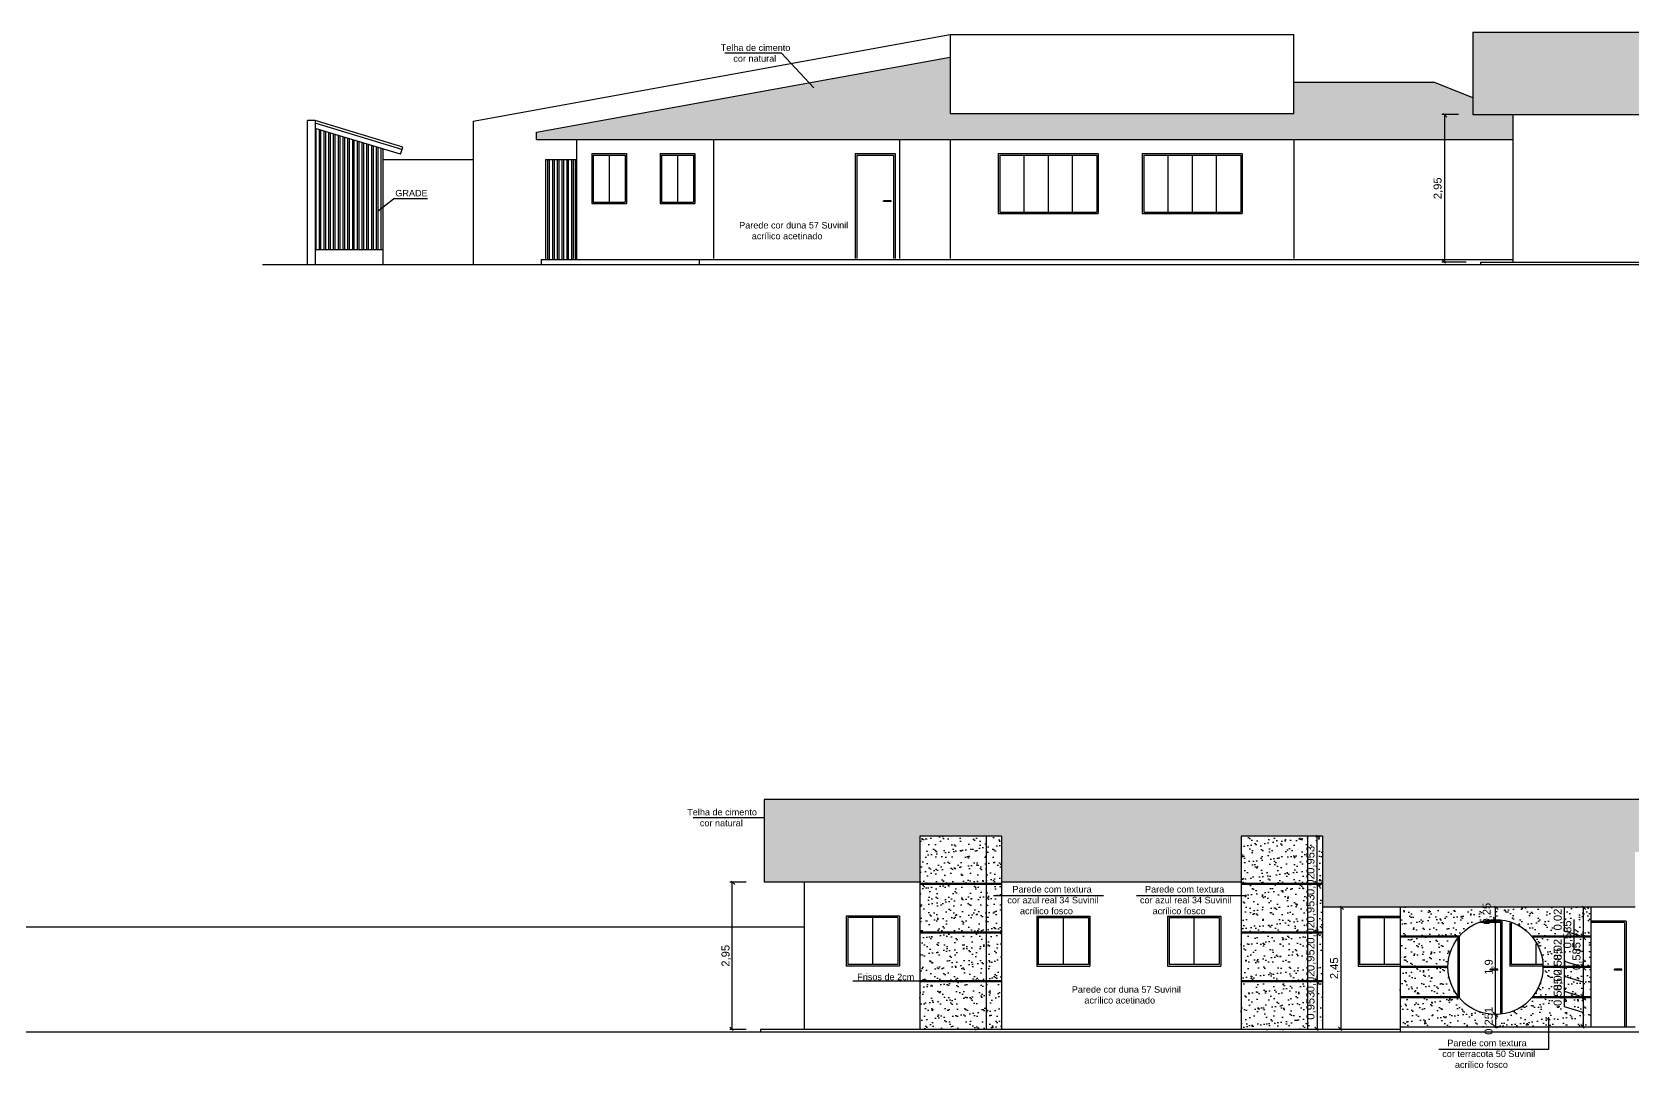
# Model space of a CAD drawing. Header units: millimetres. Extents: x 313 to 493, y 47 to 181.
# Drawn here: x 341.68 to 373.7, y 147.03 to 167.75 of the extents above; entities that cross this region are included whole.
import ezdxf

# ---------------------------------------------------------------- set-up
doc = ezdxf.new("R2010")
doc.units = ezdxf.units.MM
doc.header["$LTSCALE"] = 0.05
doc.header["$MEASUREMENT"] = 0
doc.header["$PDMODE"] = 3
doc.linetypes.add('ACAD_ISO03W100', pattern=[30, 12, -18])
for name, color, linetype in [('01', 1, 'Continuous'), ('02', 2, 'Continuous'), ('03', 3, 'Continuous'), ('05', 5, 'Continuous'), ('BAN', 13, 'Continuous'), ('TRACEJADO', 7, 'ACAD_ISO03W100')]:
    doc.layers.add(name, color=color, linetype=linetype)
doc.styles.get("Standard").update_dxf_attribs({"font": 'arial.ttf'})
doc.dimstyles.new('ISO-25', dxfattribs={"dimscale": 0.04, "dimtxt": 4, "dimasz": 2.5, "dimexe": 1.25, "dimexo": 0.625, "dimtad": 1, "dimdec": 3, "dimtxsty": 'Standard', "dimblk": 'OBLIQUE', "dimcen": 2.5, "dimadec": 0, "dimazin": 0, "dimtfac": 1, "dimtdec": 3, "dimtmove": 0, "dimatfit": 3, "dimldrblk": 'OBLIQUE', "dimfxl": 1, "dimarcsym": 0})
pattern_1 = [(125.2176, (-658.802141, -64.344789), (2.10000034906, -2.99999974996), [0.0624261, -6.1801698]), (160.71, (-658.838141, -64.293789), (5.10000155527, -1.7999959482), [0.0635688, -6.2933172]), (199.29, (-658.898141, -64.272789), (-5.10000155527, -1.7999959482), [0.0635688, -6.2933172]), (234.7824, (-658.958141, -64.293789), (-2.10000034906, -2.99999974996), [0.0624261, -6.1801698]), (270, (-658.99414, -64.3448), (0.3, -0.3), [0.03, -0.27]), (90, (-658.80214, -64.3748), (-0.3, 0.3), [0.03, -0.27]), (0, (-658.80214, -64.3508), (0.3, 0.3), [0.024, -0.276]), (0, (-658.80214, -64.3748), (0.3, 0.3), [0.024, -0.276]), (125.5377, (-658.77814, -64.33579), (-0.9000004721, 1.1999994744), [0.077421, -2.5032768]), (162.2553, (-658.823141, -64.272789), (-6.59999886937, 2.10000322881), [0.0787464, -7.7958963]), (197.7447, (-658.898141, -64.248789), (6.59999886937, 2.10000322881), [0.0787464, -7.7958963]), (234.4623, (-658.97314, -64.27279), (0.9000004721, 1.1999994744), [0.077421, -2.5032768]), (270, (-659.01814, -64.3358), (0.3, -0.3), [0.015, -0.285]), (90, (-658.77814, -64.3508), (-0.3, 0.3), [0.015, -0.285]), (0, (-659.07814, -64.3508), (0.3, 0.3), [0.06, -0.24]), (0, (-659.07814, -64.3748), (0.3, 0.3), [0.084, -0.216]), (84.8056, (-659.01814, -64.33879), (-0.2999985674, -3.000000201), [0.2650887, -3.0485196]), (95.1944, (-658.77814, -64.33879), (-0.2999985674, 3.000000201), [0.2650887, -3.0485196])]
pattern_2 = [(37.5, (-568.07987, -70.79612), (-0.008000156, 0.24470662), [0, -0.19304, 0, -0.2159, 0, -0.206375]), (7.5, (-568.07987, -70.79612), (0.22476164, 0.35841255), [0, -0.10414, 0, -0.17399, 0, -0.066675]), (327.5, (-568.23608, -70.79612), (0.395496185, 0.00071859), [0, -0.0635, 0, -0.2286, 0, -0.29845]), (317.5, (-568.23608, -70.79612), (0.38177823, 0.11146466), [0, -0.03175, 0, -0.14986, 0, -0.17145])]

# ---------------------------------------------------------------- blocks, each defined once
blk = doc.blocks.new('_Oblique')
at = {"layer": 'TRACEJADO', "color": 0, "lineweight": -2}
blk.add_line((-0.5, -0.5), (0.5, 0.5), dxfattribs=at)
blk = doc.blocks.new('*D324')
at = {"layer": 'BAN', "color": 0}
for p, q in [((370.21, 166.103), (369.875, 166.103)), ((369.925, 166.103), (369.925, 163.153)), ((370.36, 163.153), (369.875, 163.153))]:
    blk.add_line(p, q, dxfattribs=at)
at = {"layer": 'Defpoints', "color": 0}
for p in [(370.235, 166.103), (369.925, 163.153), (370.385, 163.153)]:
    blk.add_point(p, dxfattribs=at)
at = {"layer": 'BAN', "color": 0, "xscale": 0.1, "yscale": 0.1, "zscale": 0.1}
for p, rotation in [((369.925, 166.103), 90), ((369.925, 163.153), 270)]:
    blk.add_blockref('_Oblique', p, dxfattribs=dict(at, rotation=rotation))
at = {"layer": 'BAN', "color": 0, "insert": (369.804, 164.628), "char_height": 0.16, "attachment_point": 5, "rotation": 90}
blk.add_mtext('2,95', dxfattribs=at)
blk = doc.blocks.new('*D325')
at = {"layer": 'BAN', "color": 0}
for p, q in [((355.966, 150.753), (355.636, 150.753)), ((355.686, 147.803), (355.686, 150.753)), ((355.966, 147.803), (355.636, 147.803))]:
    blk.add_line(p, q, dxfattribs=at)
at = {"layer": 'Defpoints', "color": 0}
for p in [(355.686, 150.753), (355.991, 150.753), (355.991, 147.803)]:
    blk.add_point(p, dxfattribs=at)
at = {"layer": 'BAN', "color": 0, "xscale": 0.1, "yscale": 0.1, "zscale": 0.1}
for p, rotation in [((355.686, 150.753), 90), ((355.686, 147.803), 270)]:
    blk.add_blockref('_Oblique', p, dxfattribs=dict(at, rotation=rotation))
at = {"layer": 'BAN', "color": 0, "insert": (355.565, 149.278), "char_height": 0.16, "attachment_point": 5, "rotation": 90}
blk.add_mtext('2,95', dxfattribs=at)
blk = doc.blocks.new('*D346')
at = {"layer": 'BAN', "color": 0}
for p, q in [((367.358, 148.756), (367.333, 148.756)), ((367.383, 148.756), (367.383, 147.803)), ((367.358, 147.803), (367.333, 147.803))]:
    blk.add_line(p, q, dxfattribs=at)
at = {"layer": 'Defpoints', "color": 0}
for p in [(367.383, 148.756), (367.383, 147.803), (367.383, 147.803)]:
    blk.add_point(p, dxfattribs=at)
at = {"layer": 'BAN', "color": 0, "xscale": 0.1, "yscale": 0.1, "zscale": 0.1}
for p, rotation in [((367.383, 148.756), 90), ((367.383, 147.803), 270)]:
    blk.add_blockref('_Oblique', p, dxfattribs=dict(at, rotation=rotation))
at = {"layer": 'BAN', "color": 0, "insert": (367.262, 148.28), "char_height": 0.16, "attachment_point": 5, "rotation": 90}
blk.add_mtext('0,953', dxfattribs=at)
blk = doc.blocks.new('*D347')
at = {"layer": 'BAN', "color": 0}
for p, q in [((367.383, 148.776), (367.383, 148.876)), ((367.358, 148.776), (367.333, 148.776)), ((367.358, 148.756), (367.333, 148.756)), ((367.383, 148.776), (367.383, 148.756)), ((367.383, 148.756), (367.383, 148.656))]:
    blk.add_line(p, q, dxfattribs=at)
at = {"layer": 'Defpoints', "color": 0}
for p in [(367.383, 148.776), (367.383, 148.756), (367.383, 148.756)]:
    blk.add_point(p, dxfattribs=at)
at = {"layer": 'BAN', "color": 0, "xscale": 0.1, "yscale": 0.1, "zscale": 0.1}
for p, rotation in [((367.383, 148.776), 270), ((367.383, 148.756), 90)]:
    blk.add_blockref('_Oblique', p, dxfattribs=dict(at, rotation=rotation))
at = {"layer": 'BAN', "color": 0, "insert": (367.262, 148.766), "char_height": 0.16, "attachment_point": 5, "rotation": 90}
blk.add_mtext('0,02', dxfattribs=at)
blk = doc.blocks.new('*D348')
at = {"layer": 'BAN', "color": 0}
for p, q in [((367.358, 149.728), (367.333, 149.728)), ((367.383, 149.728), (367.383, 148.776)), ((367.358, 148.776), (367.333, 148.776))]:
    blk.add_line(p, q, dxfattribs=at)
at = {"layer": 'Defpoints', "color": 0}
for p in [(367.383, 149.728), (367.383, 148.776), (367.383, 148.776)]:
    blk.add_point(p, dxfattribs=at)
at = {"layer": 'BAN', "color": 0, "xscale": 0.1, "yscale": 0.1, "zscale": 0.1}
for p, rotation in [((367.383, 149.728), 90), ((367.383, 148.776), 270)]:
    blk.add_blockref('_Oblique', p, dxfattribs=dict(at, rotation=rotation))
at = {"layer": 'BAN', "color": 0, "insert": (367.262, 149.252), "char_height": 0.16, "attachment_point": 5, "rotation": 90}
blk.add_mtext('0,952', dxfattribs=at)
blk = doc.blocks.new('*D349')
at = {"layer": 'BAN', "color": 0, "lineweight": -2}
for p, q in [((367.383, 149.748), (367.383, 149.848)), ((367.358, 149.728), (367.333, 149.728)), ((367.383, 149.748), (367.383, 149.728)), ((367.383, 149.728), (367.383, 149.628)), ((367.408, 149.748), (367.433, 149.748))]:
    blk.add_line(p, q, dxfattribs=at)
at = {"layer": 'Defpoints', "color": 0}
for p in [(367.383, 149.748), (367.383, 149.728), (367.383, 149.728)]:
    blk.add_point(p, dxfattribs=at)
at = {"layer": 'BAN', "color": 0, "lineweight": -2, "xscale": 0.1, "yscale": 0.1, "zscale": 0.1}
for p, rotation in [((367.383, 149.748), 270), ((367.383, 149.728), 90)]:
    blk.add_blockref('_Oblique', p, dxfattribs=dict(at, rotation=rotation))
at = {"layer": 'BAN', "color": 0, "insert": (367.262, 149.738), "char_height": 0.16, "attachment_point": 5, "rotation": 90}
blk.add_mtext('0,02', dxfattribs=at)
blk = doc.blocks.new('*D350')
at = {"layer": 'BAN', "color": 0}
for p, q in [((367.358, 151.673), (367.333, 151.673)), ((367.383, 150.721), (367.383, 151.673)), ((367.358, 150.721), (367.333, 150.721))]:
    blk.add_line(p, q, dxfattribs=at)
at = {"layer": 'Defpoints', "color": 0}
for p in [(367.383, 151.673), (367.383, 151.673), (367.383, 150.721)]:
    blk.add_point(p, dxfattribs=at)
at = {"layer": 'BAN', "color": 0, "xscale": 0.1, "yscale": 0.1, "zscale": 0.1}
for p, rotation in [((367.383, 151.673), 90), ((367.383, 150.721), 270)]:
    blk.add_blockref('_Oblique', p, dxfattribs=dict(at, rotation=rotation))
at = {"layer": 'BAN', "color": 0, "insert": (367.262, 151.197), "char_height": 0.16, "attachment_point": 5, "rotation": 90}
blk.add_mtext('0,953', dxfattribs=at)
blk = doc.blocks.new('*D351')
at = {"layer": 'BAN', "color": 0, "lineweight": -2}
for p, q in [((367.383, 150.721), (367.383, 150.821)), ((367.358, 150.701), (367.333, 150.701)), ((367.383, 150.701), (367.383, 150.721)), ((367.383, 150.701), (367.383, 150.601)), ((367.408, 150.721), (367.433, 150.721))]:
    blk.add_line(p, q, dxfattribs=at)
at = {"layer": 'Defpoints', "color": 0}
for p in [(367.383, 150.721), (367.383, 150.721), (367.383, 150.701)]:
    blk.add_point(p, dxfattribs=at)
at = {"layer": 'BAN', "color": 0, "lineweight": -2, "xscale": 0.1, "yscale": 0.1, "zscale": 0.1}
for p, rotation in [((367.383, 150.721), 270), ((367.383, 150.701), 90)]:
    blk.add_blockref('_Oblique', p, dxfattribs=dict(at, rotation=rotation))
at = {"layer": 'BAN', "color": 0, "insert": (367.262, 150.711), "char_height": 0.16, "attachment_point": 5, "rotation": 90}
blk.add_mtext('0,02', dxfattribs=at)
blk = doc.blocks.new('*D352')
at = {"layer": 'BAN', "color": 0}
for p, q in [((367.358, 150.701), (367.333, 150.701)), ((367.383, 150.701), (367.383, 149.748)), ((367.358, 149.748), (367.333, 149.748))]:
    blk.add_line(p, q, dxfattribs=at)
at = {"layer": 'Defpoints', "color": 0}
for p in [(367.383, 150.701), (367.383, 149.748), (367.383, 149.748)]:
    blk.add_point(p, dxfattribs=at)
at = {"layer": 'BAN', "color": 0, "xscale": 0.1, "yscale": 0.1, "zscale": 0.1}
for p, rotation in [((367.383, 150.701), 90), ((367.383, 149.748), 270)]:
    blk.add_blockref('_Oblique', p, dxfattribs=dict(at, rotation=rotation))
at = {"layer": 'BAN', "color": 0, "insert": (367.262, 150.225), "char_height": 0.16, "attachment_point": 5, "rotation": 90}
blk.add_mtext('0,953', dxfattribs=at)
blk = doc.blocks.new('*D326')
at = {"layer": 'BAN', "color": 0}
for p, q in [((372.327, 148.259), (372.327, 148.85)), ((372.703, 148.146), (372.327, 148.259)), ((372.678, 148.438), (372.653, 148.438)), ((372.703, 148.438), (372.703, 147.853)), ((372.678, 147.853), (372.653, 147.853))]:
    blk.add_line(p, q, dxfattribs=at)
at = {"layer": 'Defpoints', "color": 0}
for p in [(372.703, 148.438), (372.703, 147.853), (372.703, 147.853)]:
    blk.add_point(p, dxfattribs=at)
at = {"layer": 'BAN', "color": 0, "xscale": 0.1, "yscale": 0.1, "zscale": 0.1}
for p, rotation in [((372.703, 148.438), 90), ((372.703, 147.853), 270)]:
    blk.add_blockref('_Oblique', p, dxfattribs=dict(at, rotation=rotation))
at = {"layer": 'BAN', "color": 0, "insert": (372.206, 148.554), "char_height": 0.16, "attachment_point": 5, "rotation": 90}
blk.add_mtext('0,585', dxfattribs=at)
blk = doc.blocks.new('*D327')
at = {"layer": 'BAN', "color": 0}
for p, q in [((372.327, 148.561), (372.327, 149.025)), ((372.703, 148.448), (372.327, 148.561)), ((372.703, 148.458), (372.703, 148.558)), ((372.678, 148.458), (372.653, 148.458)), ((372.678, 148.438), (372.653, 148.438)), ((372.703, 148.458), (372.703, 148.438)), ((372.703, 148.458), (372.703, 148.438)), ((372.703, 148.438), (372.703, 148.338))]:
    blk.add_line(p, q, dxfattribs=at)
at = {"layer": 'Defpoints', "color": 0}
for p in [(372.703, 148.458), (372.703, 148.438), (372.703, 148.438)]:
    blk.add_point(p, dxfattribs=at)
at = {"layer": 'BAN', "color": 0, "xscale": 0.1, "yscale": 0.1, "zscale": 0.1}
for p, rotation in [((372.703, 148.458), 270), ((372.703, 148.438), 90)]:
    blk.add_blockref('_Oblique', p, dxfattribs=dict(at, rotation=rotation))
at = {"layer": 'BAN', "color": 0, "insert": (372.206, 148.793), "char_height": 0.16, "attachment_point": 5, "rotation": 90}
blk.add_mtext('0,02', dxfattribs=at)
blk = doc.blocks.new('*D328')
at = {"layer": 'BAN', "color": 0}
for p, q in [((372.327, 148.864), (372.327, 149.455)), ((372.678, 149.043), (372.653, 149.043)), ((372.703, 149.043), (372.703, 148.458)), ((372.703, 148.751), (372.327, 148.864)), ((372.678, 148.458), (372.653, 148.458))]:
    blk.add_line(p, q, dxfattribs=at)
at = {"layer": 'Defpoints', "color": 0}
for p in [(372.703, 149.043), (372.703, 148.458), (372.703, 148.458)]:
    blk.add_point(p, dxfattribs=at)
at = {"layer": 'BAN', "color": 0, "xscale": 0.1, "yscale": 0.1, "zscale": 0.1}
for p, rotation in [((372.703, 149.043), 90), ((372.703, 148.458), 270)]:
    blk.add_blockref('_Oblique', p, dxfattribs=dict(at, rotation=rotation))
at = {"layer": 'BAN', "color": 0, "insert": (372.206, 149.159), "char_height": 0.16, "attachment_point": 5, "rotation": 90}
blk.add_mtext('0,585', dxfattribs=at)
blk = doc.blocks.new('*D329')
at = {"layer": 'BAN', "color": 0}
for p, q in [((372.327, 149.166), (372.327, 149.63)), ((372.703, 149.053), (372.327, 149.166)), ((372.678, 149.063), (372.653, 149.063)), ((372.678, 149.043), (372.653, 149.043)), ((372.703, 149.063), (372.703, 149.163)), ((372.703, 149.063), (372.703, 149.043)), ((372.703, 149.063), (372.703, 149.043)), ((372.703, 149.043), (372.703, 148.943))]:
    blk.add_line(p, q, dxfattribs=at)
at = {"layer": 'Defpoints', "color": 0}
for p in [(372.703, 149.063), (372.703, 149.043), (372.703, 149.043)]:
    blk.add_point(p, dxfattribs=at)
at = {"layer": 'BAN', "color": 0, "xscale": 0.1, "yscale": 0.1, "zscale": 0.1}
for p, rotation in [((372.703, 149.063), 270), ((372.703, 149.043), 90)]:
    blk.add_blockref('_Oblique', p, dxfattribs=dict(at, rotation=rotation))
at = {"layer": 'BAN', "color": 0, "insert": (372.206, 149.398), "char_height": 0.16, "attachment_point": 5, "rotation": 90}
blk.add_mtext('0,02', dxfattribs=at)
blk = doc.blocks.new('*D330')
at = {"layer": 'BAN', "color": 0}
for p, q in [((372.519, 149.411), (372.519, 150.002)), ((372.827, 149.648), (372.653, 149.648)), ((372.703, 149.648), (372.703, 149.063)), ((372.703, 149.356), (372.519, 149.411)), ((372.678, 149.063), (372.653, 149.063))]:
    blk.add_line(p, q, dxfattribs=at)
at = {"layer": 'Defpoints', "color": 0}
for p in [(372.852, 149.648), (372.703, 149.063), (372.703, 149.063)]:
    blk.add_point(p, dxfattribs=at)
at = {"layer": 'BAN', "color": 0, "xscale": 0.1, "yscale": 0.1, "zscale": 0.1}
for p, rotation in [((372.703, 149.648), 90), ((372.703, 149.063), 270)]:
    blk.add_blockref('_Oblique', p, dxfattribs=dict(at, rotation=rotation))
at = {"layer": 'BAN', "color": 0, "insert": (372.398, 149.706), "char_height": 0.16, "attachment_point": 5, "rotation": 90}
blk.add_mtext('0,585', dxfattribs=at)
blk = doc.blocks.new('*D331')
at = {"layer": 'BAN', "color": 0}
for p, q in [((372.327, 149.771), (372.327, 150.235)), ((372.703, 149.658), (372.327, 149.771)), ((372.678, 149.668), (372.653, 149.668)), ((372.678, 149.648), (372.653, 149.648)), ((372.703, 149.668), (372.703, 149.768)), ((372.703, 149.668), (372.703, 149.648)), ((372.703, 149.668), (372.703, 149.648)), ((372.703, 149.648), (372.703, 149.548))]:
    blk.add_line(p, q, dxfattribs=at)
at = {"layer": 'Defpoints', "color": 0}
for p in [(372.703, 149.668), (372.703, 149.648), (372.703, 149.648)]:
    blk.add_point(p, dxfattribs=at)
at = {"layer": 'BAN', "color": 0, "xscale": 0.1, "yscale": 0.1, "zscale": 0.1}
for p, rotation in [((372.703, 149.668), 270), ((372.703, 149.648), 90)]:
    blk.add_blockref('_Oblique', p, dxfattribs=dict(at, rotation=rotation))
at = {"layer": 'BAN', "color": 0, "insert": (372.206, 150.003), "char_height": 0.16, "attachment_point": 5, "rotation": 90}
blk.add_mtext('0,02', dxfattribs=at)
blk = doc.blocks.new('*D332')
at = {"layer": 'BAN', "color": 0, "lineweight": -2}
for p, q in [((372.678, 150.253), (372.653, 150.253)), ((372.703, 150.253), (372.703, 149.668)), ((372.678, 149.668), (372.653, 149.668)), ((372.703, 149.668), (372.703, 148.977))]:
    blk.add_line(p, q, dxfattribs=at)
at = {"layer": 'Defpoints', "color": 0}
for p in [(372.703, 150.253), (372.703, 149.668), (372.703, 149.668)]:
    blk.add_point(p, dxfattribs=at)
at = {"layer": 'BAN', "color": 0, "lineweight": -2, "xscale": 0.1, "yscale": 0.1, "zscale": 0.1}
for p, rotation in [((372.703, 150.253), 90), ((372.703, 149.668), 270)]:
    blk.add_blockref('_Oblique', p, dxfattribs=dict(at, rotation=rotation))
at = {"layer": 'BAN', "color": 0, "insert": (372.582, 149.273), "char_height": 0.16, "attachment_point": 5, "rotation": 90}
blk.add_mtext('0,585', dxfattribs=at)
blk = doc.blocks.new('*D333')
at = {"layer": 'BAN', "color": 0}
for p, q in [((370.923, 150.253), (370.898, 150.253)), ((370.948, 150.003), (370.948, 150.253)), ((370.923, 150.003), (370.898, 150.003))]:
    blk.add_line(p, q, dxfattribs=at)
at = {"layer": 'Defpoints', "color": 0}
for p in [(370.948, 150.253), (370.948, 150.253), (370.948, 150.003)]:
    blk.add_point(p, dxfattribs=at)
at = {"layer": 'BAN', "color": 0, "xscale": 0.1, "yscale": 0.1, "zscale": 0.1}
for p, rotation in [((370.948, 150.253), 90), ((370.948, 150.003), 270)]:
    blk.add_blockref('_Oblique', p, dxfattribs=dict(at, rotation=rotation))
at = {"layer": 'BAN', "color": 0, "insert": (370.785, 150.12), "char_height": 0.16, "attachment_point": 5, "rotation": 90}
blk.add_mtext('0,25', dxfattribs=at)
blk = doc.blocks.new('*D334')
at = {"layer": 'BAN', "color": 0, "lineweight": -2}
for p, q in [((370.923, 150.003), (370.898, 150.003)), ((370.948, 148.103), (370.948, 150.003)), ((370.971, 148.103), (370.998, 148.103))]:
    blk.add_line(p, q, dxfattribs=at)
at = {"layer": 'Defpoints', "color": 0}
for p in [(370.948, 150.003), (370.948, 150.003), (370.946, 148.103)]:
    blk.add_point(p, dxfattribs=at)
at = {"layer": 'BAN', "color": 0, "lineweight": -2, "xscale": 0.1, "yscale": 0.1, "zscale": 0.1}
for p, rotation in [((370.948, 150.003), 90), ((370.948, 148.103), 270)]:
    blk.add_blockref('_Oblique', p, dxfattribs=dict(at, rotation=rotation))
at = {"layer": 'BAN', "color": 0, "insert": (370.827, 149.053), "char_height": 0.16, "attachment_point": 5, "rotation": 90}
blk.add_mtext('1,9', dxfattribs=at)
blk = doc.blocks.new('*D335')
at = {"layer": 'BAN', "color": 0}
for p, q in [((370.929, 148.103), (370.996, 148.103)), ((370.946, 148.103), (370.946, 147.853)), ((370.938, 147.853), (370.996, 147.853))]:
    blk.add_line(p, q, dxfattribs=at)
at = {"layer": 'Defpoints', "color": 0}
for p in [(370.904, 148.103), (370.913, 147.853), (370.946, 147.853)]:
    blk.add_point(p, dxfattribs=at)
at = {"layer": 'BAN', "color": 0, "xscale": 0.1, "yscale": 0.1, "zscale": 0.1}
for p, rotation in [((370.946, 148.103), 90), ((370.946, 147.853), 270)]:
    blk.add_blockref('_Oblique', p, dxfattribs=dict(at, rotation=rotation))
at = {"layer": 'BAN', "color": 0, "insert": (370.825, 147.978), "char_height": 0.16, "attachment_point": 5, "rotation": 90}
blk.add_mtext('0,251', dxfattribs=at)
blk = doc.blocks.new('*D336')
at = {"layer": 'BAN', "color": 0}
for p, q in [((367.831, 150.253), (367.806, 150.253)), ((367.856, 150.253), (367.856, 147.803)), ((367.831, 147.803), (367.806, 147.803))]:
    blk.add_line(p, q, dxfattribs=at)
at = {"layer": 'Defpoints', "color": 0}
for p in [(367.856, 150.253), (367.856, 147.803), (367.856, 147.803)]:
    blk.add_point(p, dxfattribs=at)
at = {"layer": 'BAN', "color": 0, "xscale": 0.1, "yscale": 0.1, "zscale": 0.1}
for p, rotation in [((367.856, 150.253), 90), ((367.856, 147.803), 270)]:
    blk.add_blockref('_Oblique', p, dxfattribs=dict(at, rotation=rotation))
at = {"layer": 'BAN', "color": 0, "insert": (367.735, 149.028), "char_height": 0.16, "attachment_point": 5, "rotation": 90}
blk.add_mtext('2,45', dxfattribs=at)

msp = doc.modelspace()

# ---------------------------------------------------------------- hatches: boundary and pattern name
at = {"layer": '01'}
h = msp.add_hatch(dxfattribs=at)
h.set_pattern_fill('TELHA2', color=256, scale=0.3, style=0)
h.set_pattern_definition(pattern_1)
h.paths.add_polyline_path([(360.0396, 166.1227), (360.0396, 167.2527), (351.7732, 165.7527), (351.7732, 165.6027), (371.2946, 165.6027), (371.2946, 166.1027), (370.4946, 166.1027), (370.4946, 166.4367), (369.7143, 166.7527), (366.9143, 166.7527), (366.9143, 166.1227)])
h = msp.add_hatch(dxfattribs=at)
h.set_pattern_fill('ANSI32', color=256, scale=0.01, angle=45, style=0)
h.set_pattern_definition([(90, (-659.07814, -51.42678), (-0.09525, 7e-18), []), (90, (-659.04639, -51.39503), (-0.09525, 7e-18), [])])
h.paths.add_polyline_path([(347.3446, 163.4027), (348.6946, 163.4027), (348.6946, 165.4171), (347.3446, 165.826)])
h = msp.add_hatch(dxfattribs=at)
h.set_pattern_fill('ANSI32', color=256, scale=0.01, angle=45, style=0)
h.set_pattern_definition([(90, (-659.07814, -84.27278), (-0.09525, 7e-18), []), (90, (-659.04639, -84.24103), (-0.09525, 7e-18), [])])
h.paths.add_polyline_path([(352.5468, 165.2027), (351.9516, 165.2027), (351.9516, 163.2027), (352.5468, 163.2027)])
h = msp.add_hatch(dxfattribs=at)
h.set_pattern_fill('TELHA2', color=256, scale=0.3, style=0)
h.set_pattern_definition([(125.2176, (-567.803872, -70.766122), (2.10000034906, -2.99999974996), [0.0624261, -6.1801698]), (160.71, (-567.839872, -70.715122), (5.10000155527, -1.7999959482), [0.0635688, -6.2933172]), (199.29, (-567.899872, -70.694122), (-5.10000155527, -1.7999959482), [0.0635688, -6.2933172]), (234.7824, (-567.959872, -70.715122), (-2.10000034906, -2.99999974996), [0.0624261, -6.1801698]), (270, (-567.99587, -70.76612), (0.3, -0.3), [0.03, -0.27]), (90, (-567.80387, -70.79612), (-0.3, 0.3), [0.03, -0.27]), (0, (-567.80387, -70.77212), (0.3, 0.3), [0.024, -0.276]), (0, (-567.80387, -70.79612), (0.3, 0.3), [0.024, -0.276]), (125.5377, (-567.779872, -70.757122), (-0.900000472, 1.1999994744), [0.077421, -2.5032768]), (162.2553, (-567.824872, -70.694122), (-6.59999886937, 2.10000322881), [0.0787464, -7.7958963]), (197.7447, (-567.899872, -70.670122), (6.59999886937, 2.10000322881), [0.0787464, -7.7958963]), (234.4623, (-567.974872, -70.694122), (0.900000472, 1.1999994744), [0.077421, -2.5032768]), (270, (-568.01987, -70.75712), (0.3, -0.3), [0.015, -0.285]), (90, (-567.77987, -70.77212), (-0.3, 0.3), [0.015, -0.285]), (0, (-568.07987, -70.77212), (0.3, 0.3), [0.06, -0.24]), (0, (-568.07987, -70.79612), (0.3, 0.3), [0.084, -0.216]), (84.8056, (-568.019872, -70.760122), (-0.2999985674, -3.000000201), [0.2650887, -3.0485196]), (95.1944, (-567.779872, -70.760122), (-0.2999985674, 3.000000201), [0.2650887, -3.0485196])])
h.paths.add_polyline_path([(375.7561, 152.3533), (383.2401, 152.3533), (383.2401, 152.4033), (356.3247, 152.4033), (356.3247, 150.7533), (359.4366, 150.7533), (359.4366, 151.6733), (361.067, 151.6733), (361.067, 150.7533), (365.8593, 150.7533), (365.8593, 151.6733), (367.4897, 151.6733), (367.4897, 150.2533), (373.7391, 150.2533), (373.7391, 151.3533), (375.7561, 151.3533)])
h.paths.add_polyline_path([(370.7128, 149.9334), (370.7128, 150.3061), (370.917, 150.3061), (370.917, 149.9334)], flags=9)
h = msp.add_hatch(dxfattribs=at)
h.set_pattern_fill('AR-SAND', color=256, scale=0.005, style=0)
h.set_pattern_definition(pattern_2)
h.paths.add_polyline_path([(360.7654, 151.6733), (359.4366, 151.6733), (359.4366, 150.7208), (360.7654, 150.7208)])
h.paths.add_polyline_path([(361.067, 151.6733), (360.7654, 151.6733), (360.7654, 150.7208), (361.067, 150.7208)])
h.paths.add_polyline_path([(360.7654, 150.7008), (359.4366, 150.7008), (359.4366, 149.7483), (360.7654, 149.7483)])
h.paths.add_polyline_path([(361.067, 150.7008), (360.7654, 150.7008), (360.7654, 149.7483), (361.067, 149.7483)])
h.paths.add_polyline_path([(360.7654, 149.7283), (359.4366, 149.7283), (359.4366, 148.7758), (360.7654, 148.7758)])
h.paths.add_polyline_path([(361.067, 149.7283), (360.7654, 149.7283), (360.7654, 148.7758), (361.067, 148.7758)])
h.paths.add_polyline_path([(360.7654, 148.7558), (359.4366, 148.7558), (359.4366, 147.8033), (360.7654, 147.8033)])
h.paths.add_polyline_path([(361.067, 148.7558), (360.7654, 148.7558), (360.7654, 147.8033), (361.067, 147.8033)])
h = msp.add_hatch(dxfattribs=at)
h.set_pattern_fill('AR-SAND', color=256, scale=0.005, style=0)
h.set_pattern_definition(pattern_2)
h.paths.add_polyline_path([(367.1882, 151.6733), (365.8593, 151.6733), (365.8593, 150.7208), (367.1882, 150.7208)])
h.paths.add_polyline_path([(367.4897, 151.6733), (367.1882, 151.6733), (367.1882, 150.7208), (367.4897, 150.7208)])
h.paths.add_polyline_path([(367.1882, 150.7008), (365.8593, 150.7008), (365.8593, 149.7483), (367.1882, 149.7483)])
h.paths.add_polyline_path([(367.4897, 150.7008), (367.1882, 150.7008), (367.1882, 149.7483), (367.4897, 149.7483)])
h.paths.add_polyline_path([(367.1882, 149.7283), (365.8593, 149.7283), (365.8593, 148.7758), (367.1882, 148.7758)])
h.paths.add_polyline_path([(367.4897, 149.7283), (367.1882, 149.7283), (367.1882, 148.7758), (367.4897, 148.7758)])
h.paths.add_polyline_path([(367.1882, 148.7558), (365.8593, 148.7558), (365.8593, 147.8033), (367.1882, 147.8033)])
h.paths.add_polyline_path([(367.4897, 148.7558), (367.1882, 148.7558), (367.1882, 147.8033), (367.4897, 147.8033)])
h.paths.add_polyline_path([(367.19, 150.5256), (367.19, 150.8961), (367.3942, 150.8961), (367.3942, 150.5256)], flags=9)
h.paths.add_polyline_path([(367.19, 151.0108), (367.19, 151.3834), (367.3942, 151.3834), (367.3942, 151.0108)], flags=24)
h.paths.add_polyline_path([(367.19, 150.0383), (367.19, 150.4109), (367.3942, 150.4109), (367.3942, 150.0383)], flags=24)
h.paths.add_polyline_path([(367.19, 149.5531), (367.19, 149.9236), (367.3942, 149.9236), (367.3942, 149.5531)], flags=9)
h.paths.add_polyline_path([(367.19, 149.0658), (367.19, 149.4384), (367.3942, 149.4384), (367.3942, 149.0658)], flags=24)
h.paths.add_polyline_path([(367.19, 148.5806), (367.19, 148.9511), (367.3942, 148.9511), (367.3942, 148.5806)], flags=9)
h.paths.add_polyline_path([(367.19, 148.0933), (367.19, 148.4659), (367.3942, 148.4659), (367.3942, 148.0933)], flags=24)
at = {"layer": '02'}
h = msp.add_hatch(dxfattribs=at)
h.set_pattern_fill('AR-SAND', color=256, scale=0.005, style=0)
h.set_pattern_definition(pattern_2)
h.paths.add_polyline_path([(370.223, 149.6683, -0.4626635), (371.6712, 149.6683), (372.8518, 149.6683), (372.8518, 150.2533), (369.0424, 150.2533), (369.0424, 149.6683)])
h.paths.add_polyline_path([(369.0424, 149.6483), (369.0424, 149.0633), (369.9972, 149.0633, -0.1681308), (370.2065, 149.6483)])
h.paths.add_polyline_path([(370.2065, 148.4583, -0.1681308), (369.9972, 149.0433), (369.0424, 149.0433), (369.0424, 148.4583)])
h.paths.add_polyline_path([(372.8518, 147.8533), (372.8518, 148.4383), (371.6712, 148.4383, -0.4626635), (370.223, 148.4383), (369.0424, 148.4383), (369.0424, 147.8533)])
h.paths.add_polyline_path([(372.8518, 148.4583), (372.8518, 149.0433), (371.8971, 149.0433, -0.1681308), (371.6877, 148.4583)])
h.paths.add_polyline_path([(371.8971, 149.0633), (372.8518, 149.0633), (372.8518, 149.6483), (371.6877, 149.6483, -0.1681308)])
h.paths.add_polyline_path([(370.7128, 149.9334), (370.7128, 150.3061), (370.917, 150.3061), (370.917, 149.9334)], flags=9)
h.paths.add_polyline_path([(372.5098, 149.7748), (372.5098, 150.1468), (372.714, 150.1468), (372.714, 149.7748)], flags=24)
h.paths.add_polyline_path([(372.2278, 149.7317), (372.2278, 150.1021), (372.4321, 150.1021), (372.4321, 149.7317)], flags=24)
h.paths.add_polyline_path([(370.7534, 147.7917), (370.7534, 148.1643), (370.9577, 148.1643), (370.9577, 147.7917)], flags=9)
h.paths.add_polyline_path([(372.5098, 147.9598), (372.5098, 148.3318), (372.714, 148.3318), (372.714, 147.9598)], flags=24)
h.paths.add_polyline_path([(372.5098, 148.5648), (372.5098, 148.9368), (372.714, 148.9368), (372.714, 148.5648)], flags=24)
h.paths.add_polyline_path([(372.2278, 148.5217), (372.2278, 148.8921), (372.4321, 148.8921), (372.4321, 148.5217)], flags=24)
h.paths.add_polyline_path([(372.5098, 149.1698), (372.5098, 149.5418), (372.714, 149.5418), (372.714, 149.1698)], flags=24)
h.paths.add_polyline_path([(372.2278, 149.1267), (372.2278, 149.4971), (372.4321, 149.4971), (372.4321, 149.1267)], flags=24)
at = {"layer": '03'}
h = msp.add_hatch(dxfattribs=at)
h.set_pattern_fill('TELHA2', color=256, scale=0.3, style=0)
h.set_pattern_definition(pattern_1)
h.paths.add_polyline_path([(388.7446, 166.1027), (388.7446, 167.0227), (390.2446, 167.0227), (390.2446, 166.1027), (395.9946, 166.1027), (395.9946, 167.0227), (397.4946, 167.0227), (397.4946, 166.1027), (401.2446, 166.1027), (401.2446, 167.7527), (370.4946, 167.7527), (370.4946, 166.1027), (381.4946, 166.1027), (381.4946, 167.0227), (382.9946, 167.0227), (382.9946, 166.1027)])

# ---------------------------------------------------------------- linework, layer by layer
at = {"layer": '01'}
for p, q in [((350.503, 165.9722), (360.0396, 167.7027)), ((360.0396, 167.7027), (366.9143, 167.7027)), ((360.0396, 167.7027), (360.0396, 166.1227)), ((366.9143, 166.1227), (366.9143, 167.7027)), ((351.7732, 165.7527), (360.0396, 167.2527)), ((366.9143, 166.7527), (369.7143, 166.7527)), ((370.4946, 166.4367), (369.7143, 166.7527)), ((349.0946, 165.4527), (347.3446, 165.9827)), ((349.0801, 165.4048), (347.3446, 165.9305)), ((350.503, 165.9722), (350.503, 163.1027)), ((360.0396, 166.1227), (366.9143, 166.1227)), ((349.0511, 165.3091), (347.3446, 165.826)), ((351.7732, 165.6027), (351.7732, 165.7527)), ((351.7732, 165.6027), (371.2946, 165.6027)), ((352.5732, 165.6027), (352.5732, 163.2027)), ((355.3102, 165.6027), (355.3102, 163.2227)), ((359.0309, 165.6027), (359.0309, 163.2227)), ((360.0396, 165.6027), (360.0396, 163.2227)), ((366.9143, 165.6027), (366.9143, 163.2227)), ((348.6946, 165.4171), (348.6946, 163.1027)), ((348.6946, 165.2027), (350.503, 165.2027)), ((349.0511, 165.3091), (349.0946, 165.4527)), ((351.9516, 165.2027), (352.5732, 165.2027)), ((351.9516, 165.2027), (351.9516, 163.2027)), ((352.5468, 165.2027), (352.5468, 163.2027)), ((352.8748, 165.3227), (353.5706, 165.3227)), ((352.8748, 165.3227), (352.8748, 164.3227)), ((352.9048, 165.2927), (352.9048, 164.3527)), ((352.9048, 165.2927), (353.5406, 165.2927)), ((353.2227, 165.2927), (353.2227, 164.3527)), ((353.5406, 165.2927), (353.5406, 164.3527)), ((353.5706, 165.3227), (353.5706, 164.3227)), ((354.2432, 165.3227), (354.9391, 165.3227)), ((354.2432, 165.3227), (354.2432, 164.3227)), ((354.2732, 165.2927), (354.9091, 165.2927)), ((354.2732, 165.2927), (354.2732, 164.3527)), ((354.5912, 165.2927), (354.5912, 164.3527)), ((354.9091, 165.2927), (354.9091, 164.3527)), ((354.9391, 165.3227), (354.9391, 164.3227)), ((358.145, 165.3227), (358.145, 163.2227)), ((358.145, 165.3227), (358.9423, 165.3227)), ((358.175, 165.2927), (358.175, 163.2227)), ((358.175, 165.2927), (358.9123, 165.2927)), ((358.9123, 165.2927), (358.9123, 163.2227)), ((358.9423, 165.3227), (358.9423, 163.2227)), ((361.0043, 165.3227), (363.0043, 165.3227)), ((361.0043, 165.3227), (361.0043, 164.1227)), ((361.0343, 165.2927), (362.9743, 165.2927)), ((361.0343, 165.2927), (361.0343, 164.1527)), ((361.5193, 164.1527), (361.5193, 165.2927)), ((362.0043, 165.2927), (362.0043, 164.1527)), ((362.4893, 164.1527), (362.4893, 165.2927)), ((362.9743, 165.2927), (362.9743, 164.1527)), ((363.0043, 165.3227), (363.0043, 164.1227)), ((363.8843, 165.3227), (363.8843, 164.1227)), ((363.8843, 165.3227), (365.8843, 165.3227)), ((363.9143, 165.2927), (363.9143, 164.1527)), ((363.9143, 165.2927), (365.8543, 165.2927)), ((364.3993, 164.1527), (364.3993, 165.2927)), ((364.8843, 165.2927), (364.8843, 164.1527)), ((365.3693, 164.1527), (365.3693, 165.2927)), ((365.8543, 165.2927), (365.8543, 164.1527)), ((365.8843, 165.3227), (365.8843, 164.1227)), ((352.8748, 164.3227), (353.5706, 164.3227)), ((352.9048, 164.3527), (353.5406, 164.3527)), ((354.2432, 164.3227), (354.9391, 164.3227)), ((354.2732, 164.3527), (354.9091, 164.3527)), ((358.8625, 164.3777), (358.7125, 164.3777)), ((358.7125, 164.3627), (358.7125, 164.3777)), ((358.8625, 164.3627), (358.7125, 164.3627)), ((358.8625, 164.3627), (358.8625, 164.3777)), ((361.0043, 164.1227), (363.0043, 164.1227)), ((361.0343, 164.1527), (362.0043, 164.1527)), ((362.0043, 164.1527), (362.9743, 164.1527)), ((363.8843, 164.1227), (365.8843, 164.1227)), ((363.9143, 164.1527), (365.8543, 164.1527)), ((347.3446, 163.4027), (348.6946, 163.4027)), ((351.8645, 163.2027), (371.2946, 163.2027)), ((351.8645, 163.2027), (351.8645, 163.1027)), ((355.0239, 163.2027), (355.0239, 163.1027)), ((383.2401, 152.4033), (356.3247, 152.4033)), ((356.3247, 152.4033), (356.3247, 150.7533)), ((361.067, 151.6733), (359.4366, 151.6733)), ((359.4366, 151.6733), (359.4366, 147.8033)), ((360.7654, 151.6733), (360.7654, 147.8033)), ((361.067, 151.6733), (361.067, 147.8033)), ((367.4897, 151.6733), (365.8593, 151.6733)), ((365.8593, 151.6733), (365.8593, 147.8033)), ((367.1882, 151.6733), (367.1882, 147.8033)), ((367.4897, 151.6733), (367.4897, 147.8033)), ((359.4366, 150.7533), (356.3247, 150.7533)), ((357.1247, 150.7533), (357.1247, 147.8033)), ((361.067, 150.7208), (359.4366, 150.7208)), ((361.067, 150.7008), (359.4366, 150.7008)), ((365.8593, 150.7533), (361.067, 150.7533)), ((367.4897, 150.7208), (365.8593, 150.7208)), ((367.4897, 150.7008), (365.8593, 150.7008)), ((373.7391, 150.2533), (367.4897, 150.2533)), ((359.0294, 150.0733), (357.9663, 150.0733)), ((357.9663, 150.0733), (357.9663, 149.0733)), ((358.9994, 150.0433), (357.9963, 150.0433)), ((357.9963, 150.0433), (357.9963, 149.1033)), ((358.4979, 149.1033), (358.4979, 150.0433)), ((358.9994, 150.0433), (358.9994, 149.1033)), ((359.0294, 150.0733), (359.0294, 149.0733)), ((361.7757, 150.0733), (362.8388, 150.0733)), ((361.7757, 150.0733), (361.7757, 149.0733)), ((361.8057, 150.0433), (362.8088, 150.0433)), ((361.8057, 150.0433), (361.8057, 149.1033)), ((362.3072, 149.1033), (362.3072, 150.0433)), ((362.8088, 150.0433), (362.8088, 149.1033)), ((362.8388, 150.0733), (362.8388, 149.0733)), ((364.3891, 150.0733), (364.3891, 149.0733)), ((364.3891, 150.0733), (365.4521, 150.0733)), ((364.4191, 150.0433), (364.4191, 149.1033)), ((364.4191, 150.0433), (365.4221, 150.0433)), ((364.9206, 149.1033), (364.9206, 150.0433)), ((365.4221, 150.0433), (365.4221, 149.1033)), ((365.4521, 150.0733), (365.4521, 149.0733)), ((368.1984, 150.0733), (369.0424, 150.0733)), ((368.1984, 150.0733), (368.1984, 149.0733)), ((368.2284, 150.0433), (369.0424, 150.0433)), ((368.2284, 150.0433), (368.2284, 149.1033)), ((368.73, 149.1033), (368.73, 150.0433)), ((371.0476, 149.9433), (370.6148, 149.9433)), ((371.0776, 149.9733), (370.7103, 149.9733)), ((371.0476, 149.9433), (371.0476, 148.1086)), ((371.0776, 149.9733), (371.0776, 148.1123)), ((371.2326, 149.9394), (371.2326, 149.0733)), ((371.2626, 149.9294), (371.2626, 149.1033)), ((373.5581, 149.9733), (372.8518, 149.9733)), ((373.5281, 149.9433), (372.8518, 149.9433)), ((373.5281, 149.9433), (373.5281, 147.8533)), ((373.5581, 149.9733), (373.5581, 147.8533)), ((361.067, 149.7483), (359.4366, 149.7483)), ((361.067, 149.7283), (359.4366, 149.7283)), ((367.4897, 149.7483), (365.8593, 149.7483)), ((367.4897, 149.7283), (365.8593, 149.7283)), ((370.223, 149.6683), (369.0424, 149.6683)), ((370.2065, 149.6483), (369.0424, 149.6483)), ((370.1917, 149.6294), (370.1917, 148.4773)), ((370.2217, 149.6667), (370.2217, 148.4399)), ((372.8518, 149.6683), (371.6712, 149.6683)), ((372.8518, 149.6483), (371.6877, 149.6483)), ((371.7641, 149.1033), (371.7641, 149.518)), ((359.0294, 149.0733), (357.9663, 149.0733)), ((358.9994, 149.1033), (357.9963, 149.1033)), ((361.7757, 149.0733), (362.8388, 149.0733)), ((362.8088, 149.1033), (361.8057, 149.1033)), ((364.3891, 149.0733), (365.4521, 149.0733)), ((365.4221, 149.1033), (364.4191, 149.1033)), ((368.1984, 149.0733), (369.0424, 149.0733)), ((369.0424, 149.1033), (368.2284, 149.1033)), ((369.9972, 149.0633), (369.0424, 149.0633)), ((369.9972, 149.0433), (369.0424, 149.0433)), ((370.9939, 149.0083), (370.8439, 149.0083)), ((370.8439, 148.9933), (370.8439, 149.0083)), ((370.9939, 148.9933), (370.8439, 148.9933)), ((370.9939, 148.9933), (370.9939, 149.0083)), ((371.8963, 149.0733), (371.2326, 149.0733)), ((371.8945, 149.1033), (371.2626, 149.1033)), ((372.8518, 149.0633), (371.8971, 149.0633)), ((372.8518, 149.0433), (371.8971, 149.0433)), ((373.3244, 148.9933), (373.3244, 149.0083)), ((373.4744, 149.0083), (373.3244, 149.0083)), ((373.4744, 148.9933), (373.3244, 148.9933)), ((373.4744, 148.9933), (373.4744, 149.0083)), ((361.067, 148.7758), (359.4366, 148.7758)), ((361.067, 148.7558), (359.4366, 148.7558)), ((367.4897, 148.7758), (365.8593, 148.7758)), ((367.4897, 148.7558), (365.8593, 148.7558)), ((370.2065, 148.4583), (369.0424, 148.4583)), ((370.223, 148.4383), (369.0424, 148.4383)), ((372.8518, 148.4383), (371.6712, 148.4383)), ((372.8518, 148.4583), (371.6877, 148.4583)), ((369.0424, 147.8033), (356.2474, 147.8033)), ((356.2474, 147.8033), (356.2474, 147.7533)), ((373.7391, 147.8533), (369.0424, 147.8533)), ((369.0424, 147.8533), (369.0424, 147.7533))]:
    msp.add_line(p, q, dxfattribs=at)
at = {"layer": '02'}
for p, q in [((356.6693, 167.328), (355.5351, 167.328)), ((357.3199, 166.6394), (356.6693, 167.328)), ((371.2946, 166.1027), (371.2946, 163.1527)), ((348.6034, 164.178), (348.9118, 164.4188)), ((349.5918, 164.4163), (348.9118, 164.4188)), ((370.6446, 163.1527), (370.6446, 163.1027)), ((356.3247, 152.0404), (354.9036, 152.0404)), ((360.9102, 150.4813), (363.1103, 150.4813)), ((363.7698, 150.4813), (365.9699, 150.4813)), ((369.0424, 150.2533), (369.0424, 147.8533)), ((372.8518, 150.2533), (372.8518, 147.8533)), ((359.4851, 148.7679), (358.094, 148.7679)), ((372.0155, 147.4074), (372.0155, 148.0517)), ((369.8155, 147.4074), (372.0155, 147.4074))]:
    msp.add_line(p, q, dxfattribs=at)
msp.add_circle((370.9471, 149.0533), 0.95, dxfattribs=at)
at = {"layer": '03'}
for p, q in [((370.4946, 167.7527), (401.2446, 167.7527)), ((370.4946, 167.7527), (370.4946, 166.1027)), ((370.4946, 166.1027), (381.4946, 166.1027)), ((370.6446, 163.1527), (380.8446, 163.1527)), ((357.1247, 149.8533), (335.001, 149.8533))]:
    msp.add_line(p, q, dxfattribs=at)
at = {"layer": '05'}
for p, q in [((347.1946, 163.1027), (347.1946, 165.9827)), ((347.3446, 165.9827), (347.1946, 165.9827)), ((347.3446, 165.9827), (347.3446, 163.1027)), ((346.2884, 163.1027), (403.1355, 163.1027)), ((418.3578, 147.7533), (325.6329, 147.7533))]:
    msp.add_line(p, q, dxfattribs=at)

# ---------------------------------------------------------------- texts
at = {"layer": '03', "char_height": 0.13, "attachment_point": 1}
for s, insert in [('Telha de cimento\\P     cor natural', (355.4545, 167.5045)), ('GRADE', (348.9478, 164.5952)), ('Parede cor duna 57 Suvinil\\P     acrílico acetinado', (355.8236, 163.9536)), ('Telha de cimento\\P     cor natural', (354.7855, 152.2155)), ('  Parede com textura\\Pcor azul real 34 Suvinil\\P     acrílico fosco', (361.1862, 150.6735)), ('  Parede com textura\\Pcor azul real 34 Suvinil\\P     acrílico fosco', (363.8381, 150.6735)), ('Frisos de 2cm', (358.1845, 148.9203)), ('Parede cor duna 57 Suvinil\\P     acrílico acetinado', (362.4745, 148.67)), ('  Parede com textura\\Pcor terracota 50 Suvinil\\P     acrílico fosco', (369.8838, 147.5997))]:
    msp.add_mtext(s, dxfattribs=dict(at, insert=insert))

# ---------------------------------------------------------------- dimensions: what is measured, and where the dimension line sits
at = {"layer": 'BAN'}
for base, p1, p2, picture, middle in [((369.9252, 163.1527), (370.2347, 166.1027), (370.3847, 163.1527), '*D324', (369.8041, 164.6277)), ((367.3829387489, 151.6733147985), (367.3829387489, 150.7208147985), (367.3829387489, 151.6733147985), '*D350', (367.2617859522, 151.1970647985)), ((355.6858, 150.7533), (355.9909, 147.8033), (355.9909, 150.7533), '*D325', (355.5646, 149.2783)), ((367.3829387489, 149.7483147985), (367.3829387489, 150.7008147985), (367.3829387489, 149.7483147985), '*D352', (367.2617859522, 150.2245647985)), ((367.8557, 147.8033), (367.8557, 150.2533), (367.8557, 147.8033), '*D336', (367.7346, 149.0283)), ((372.7028, 149.6483), (372.7028, 149.6683), (372.7028, 149.6483), '*D331', (372.2057, 149.7961)), ((372.7028, 149.0633), (372.8518, 149.6483), (372.7028, 149.0633), '*D330', (372.398, 149.4359)), ((367.3829387489, 148.7758147985), (367.3829387489, 149.7283147985), (367.3829387489, 148.7758147985), '*D348', (367.2617859522, 149.2520647985)), ((372.7028, 149.0433), (372.7028, 149.0633), (372.7028, 149.0433), '*D329', (372.2057, 149.1911)), ((372.7028, 148.4583), (372.7028, 149.0433), (372.7028, 148.4583), '*D328', (372.2057, 148.8886)), ((372.7028, 148.4383), (372.7028, 148.4583), (372.7028, 148.4383), '*D327', (372.2057, 148.5861)), ((367.3829387489, 147.8033147985), (367.3829387489, 148.7558147985), (367.3829387489, 147.8033147985), '*D346', (367.2617859522, 148.2795647985)), ((372.7028, 147.8533), (372.7028, 148.4383), (372.7028, 147.8533), '*D326', (372.2057, 148.2836))]:
    dim = msp.add_linear_dim(base=base, p1=p1, p2=p2, angle=90, dimstyle='ISO-25', override={"dimtmove": 1}, dxfattribs=at)
    dim.commit()
    dim.dimension.update_dxf_attribs({"geometry": picture, "text_midpoint": middle})
for base, p1, p2, picture, middle in [((367.3829, 150.7208), (367.3829, 150.7008), (367.3829, 150.7208), '*D351', (367.3829, 150.7108)), ((367.3829, 149.7283), (367.3829, 149.7483), (367.3829, 149.7283), '*D349', (367.3829, 149.7383))]:
    dim = msp.add_linear_dim(base=base, p1=p1, p2=p2, angle=90, dimstyle='ISO-25', dxfattribs=at)
    dim.commit()
    dim.dimension.update_dxf_attribs({"geometry": picture, "text_midpoint": middle, "dimtype": 160})
for base, p1, p2, picture, middle in [((370.9478, 150.2533), (370.9478, 150.0033), (370.9478, 150.2533), '*D333', (370.9058, 150.1197)), ((367.3829, 148.7558), (367.3829, 148.7758), (367.3829, 148.7558), '*D347', (367.3829, 148.7658)), ((370.9464, 147.8527), (370.904, 148.1033), (370.9127, 147.8527), '*D335', (370.9464, 147.978))]:
    dim = msp.add_linear_dim(base=base, p1=p1, p2=p2, angle=90, dimstyle='ISO-25', override={"dimtmove": 1}, dxfattribs=at)
    dim.commit()
    dim.dimension.update_dxf_attribs({"geometry": picture, "text_midpoint": middle, "dimtype": 160})
for base, p1, p2, picture, middle in [((372.7028, 149.6683), (372.7028, 150.2533), (372.7028, 149.6683), '*D332', (372.5816, 149.2728)), ((370.9478, 150.0033), (370.9464, 148.1033), (370.9478, 150.0033), '*D334', (370.8266, 149.0533))]:
    dim = msp.add_linear_dim(base=base, p1=p1, p2=p2, angle=90, dimstyle='ISO-25', dxfattribs=at)
    dim.commit()
    dim.dimension.update_dxf_attribs({"geometry": picture, "text_midpoint": middle})

doc.saveas('drawing.dxf')
